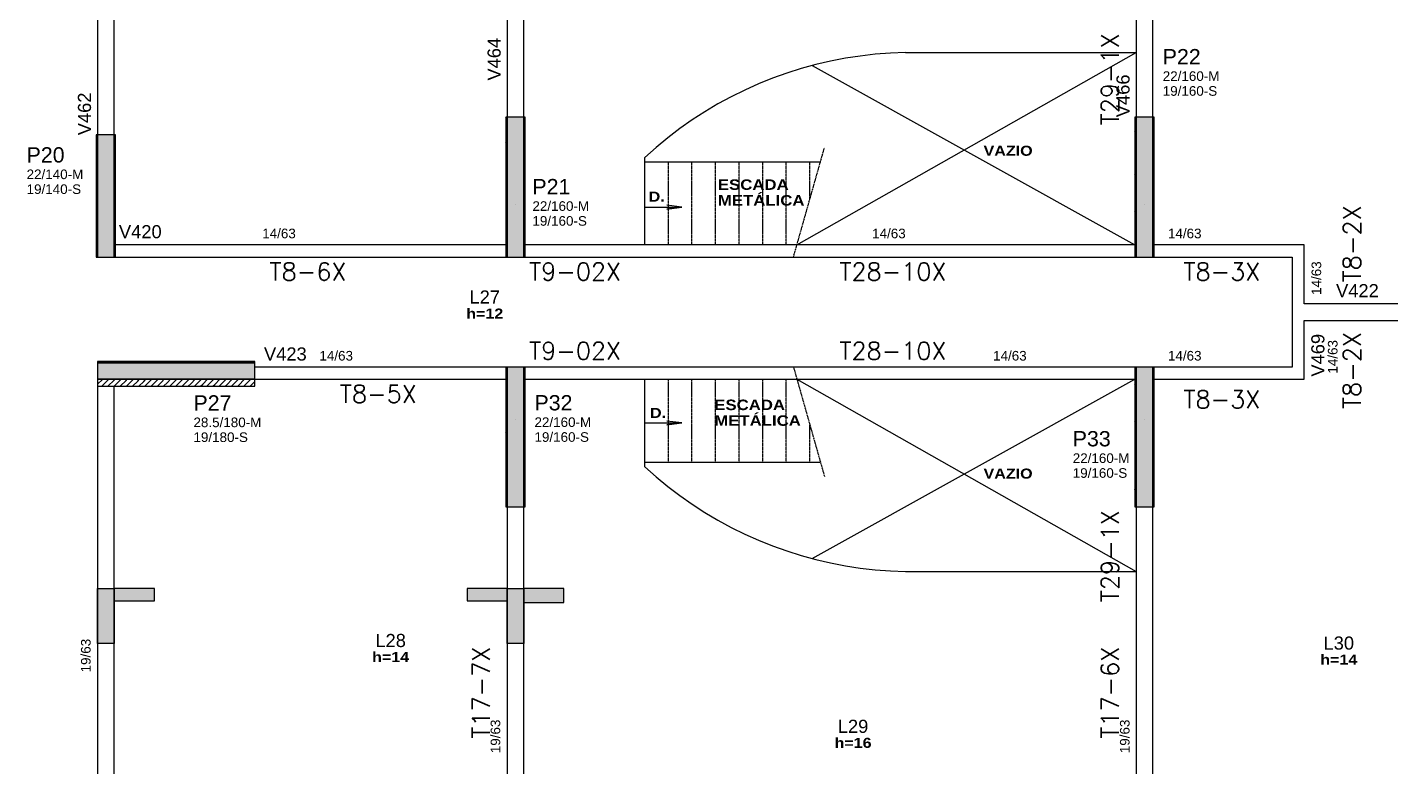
# Model space of a CAD drawing. Extents: x 17311 to 161354, y 153625 to 210355.
# Drawn here: x 19558 to 21119, y 208318 to 209164 of the extents above; entities that cross this region are included whole.
import ezdxf

# ---------------------------------------------------------------- set-up
doc = ezdxf.new("R2010")
doc.units = 0
for name, pattern in [('ESTILO_TQS_0002', [0.4, 0.1, -0.3]), ('ESTILO_TQS_0006', [0.3, 0.2, -0.1]), ('ESTILO_TQS_0007', [2.1, 1.5, -0.2, 0.2, -0.2])]:
    doc.linetypes.add(name, pattern=pattern)
for name, color, linetype in [('8', 111, 'CONTINUOUS'), ('MTH-230', 1, 'CONTINUOUS'), ('MTH-COTAS7', 31, 'CONTINUOUS'), ('MTH-DIM-PILAR', 3, 'CONTINUOUS'), ('MTH-DIM-VIGA', 3, 'CONTINUOUS'), ('MTH-EIXO-217', 8, 'CONTINUOUS'), ('MTH-FACE-VIGA', 7, 'CONTINUOUS'), ('MTH-LINHA-SEÇÃO', 16, 'CONTINUOUS'), ('MTH-PILAR-SEGUE', 5, 'CONTINUOUS'), ('MTH-SOMBRA21', 150, 'CONTINUOUS'), ('MTH-SOMBRA25', 253, 'CONTINUOUS'), ('MTH-TIT1-PILAR', 5, 'CONTINUOUS'), ('MTH-TIT1-VIGA', 5, 'CONTINUOUS'), ('MTH-TXT-NEGRITO', 5, 'CONTINUOUS'), ('MTH-VIGA-INVERTIDA', 7, 'ESTILO_TQS_0002')]:
    doc.layers.add(name, color=color, linetype=linetype)
doc.styles.get("Standard").update_dxf_attribs({"font": 'ROMANS.SHX'})
doc.styles.add('TQS_ARIAL', font='arial.ttf')
doc.styles.add('TQS_ARIAL_BLACK', font='ariblk.ttf')

msp = doc.modelspace()

# ---------------------------------------------------------------- linework, layer by layer
at = {"layer": 'MTH-230', "linetype": 'Continuous'}
for p, q in [((20438.81, 208915.18), (20827.1, 209135.18)), ((20456.35, 209120.44), (20825.6, 208915.18)), ((20438.81, 208761.18), (20827.1, 208541.18)), ((20456.35, 208555.92), (20825.6, 208761.18))]:
    msp.add_line(p, q, dxfattribs=at)
at = {"layer": 'MTH-COTAS7', "linetype": 'Continuous'}
for points in [[(20264.6, 208958.26), (20307.07, 208958.26), (20289.72, 208955.97), (20307.07, 208958.26), (20289.72, 208960.54)], [(20264.6, 208711.18), (20307.07, 208711.18), (20289.72, 208708.9), (20307.07, 208711.18), (20289.72, 208713.46)]]:
    msp.add_lwpolyline(points, dxfattribs=at)
at = {"layer": 'MTH-EIXO-217', "linetype": 'ESTILO_TQS_0007'}
for p, q in [((20434.84, 208901.18), (20470.33, 209026.4)), ((20434.84, 208775.18), (20470.33, 208649.96))]:
    msp.add_line(p, q, dxfattribs=at)
at = {"layer": 'MTH-FACE-VIGA', "linetype": 'Continuous'}
for p, q in [((19638.1, 209551.18), (19638.1, 209041.18)), ((19657.1, 209041.18), (19657.1, 209551.18)), ((20107.1, 209504.18), (20107.1, 209061.18)), ((20126.1, 209061.18), (20126.1, 209504.18)), ((20827.1, 209504.18), (20827.1, 209061.18)), ((20846.1, 209061.18), (20846.1, 209504.18)), ((20563.1, 209135.18), (20827.1, 209135.18)), ((20105.6, 209060.33), (20106.45, 209061.18)), ((20105.6, 209053.26), (20107.04, 209054.7)), ((20105.6, 209046.19), (20106.98, 209047.56)), ((20106.98, 209047.56), (20107.1, 209047.69)), ((20107.04, 209054.7), (20107.1, 209054.76)), ((20126.1, 209059.62), (20127.6, 209061.12)), ((20126.1, 209052.55), (20127.54, 209053.98)), ((20127.54, 209053.98), (20127.6, 209054.05)), ((20825.6, 209059.08), (20827.1, 209060.58)), ((20825.6, 209052.01), (20827.03, 209053.44)), ((20827.03, 209053.44), (20827.1, 209053.51)), ((20846.1, 209058.37), (20847.59, 209059.86)), ((20846.1, 209051.3), (20847.53, 209052.72)), ((20847.53, 209052.72), (20847.6, 209052.8)), ((20847.59, 209059.86), (20847.6, 209059.87)), ((19636.6, 209038.2), (19638.09, 209039.68)), ((19636.6, 209031.13), (19638.01, 209032.54)), ((19638.01, 209032.54), (19638.1, 209032.63)), ((19638.09, 209039.68), (19638.1, 209039.7)), ((19657.1, 209037.49), (19658.58, 209038.96)), ((19658.5, 209031.81), (19658.6, 209031.92)), ((19658.58, 209038.96), (19658.6, 209038.99)), ((20105.6, 209039.12), (20106.91, 209040.42)), ((20105.6, 209032.05), (20106.84, 209033.29)), ((20106.84, 209033.29), (20107.1, 209033.55)), ((20106.91, 209040.42), (20107.1, 209040.62)), ((20126.1, 209045.48), (20127.47, 209046.84)), ((20126.1, 209038.4), (20127.4, 209039.7)), ((20126.1, 209031.33), (20127.34, 209032.57)), ((20127.34, 209032.57), (20127.6, 209032.83)), ((20127.4, 209039.7), (20127.6, 209039.9)), ((20127.47, 209046.84), (20127.6, 209046.98)), ((20825.6, 209044.94), (20826.97, 209046.3)), ((20825.6, 209037.87), (20826.9, 209039.16)), ((20825.6, 209030.8), (20826.83, 209032.02)), ((20826.83, 209032.02), (20827.1, 209032.3)), ((20826.9, 209039.16), (20827.1, 209039.37)), ((20826.97, 209046.3), (20827.1, 209046.44)), ((20846.1, 209044.23), (20847.46, 209045.58)), ((20846.1, 209037.16), (20847.39, 209038.44)), ((20847.39, 209038.44), (20847.6, 209038.66)), ((20847.46, 209045.58), (20847.6, 209045.73)), ((19636.6, 209024.06), (19637.94, 209025.39)), ((19636.6, 209016.99), (19637.86, 209018.24)), ((19637.86, 209018.24), (19638.1, 209018.49)), ((19637.94, 209025.39), (19638.1, 209025.56)), ((19657.1, 209030.42), (19658.5, 209031.81)), ((19657.1, 209023.34), (19658.43, 209024.67)), ((19657.1, 209016.27), (19658.35, 209017.52)), ((19658.35, 209017.52), (19658.6, 209017.77)), ((19658.43, 209024.67), (19658.6, 209024.84)), ((20105.6, 209024.98), (20106.78, 209026.15)), ((20105.6, 209017.9), (20106.71, 209019.01)), ((20106.71, 209019.01), (20107.1, 209019.4)), ((20106.78, 209026.15), (20107.1, 209026.48)), ((20126.1, 209024.26), (20127.27, 209025.43)), ((20126.1, 209017.19), (20127.2, 209018.29)), ((20127.2, 209018.29), (20127.6, 209018.69)), ((20127.27, 209025.43), (20127.6, 209025.76)), ((20825.6, 209023.73), (20826.76, 209024.89)), ((20825.6, 209016.66), (20826.7, 209017.75)), ((20826.7, 209017.75), (20827.1, 209018.16)), ((20826.76, 209024.89), (20827.1, 209025.23)), ((20846.1, 209030.08), (20847.32, 209031.3)), ((20846.1, 209023.01), (20847.26, 209024.17)), ((20846.1, 209015.94), (20847.19, 209017.03)), ((20847.19, 209017.03), (20847.6, 209017.44)), ((20847.26, 209024.17), (20847.6, 209024.51)), ((20847.32, 209031.3), (20847.6, 209031.58)), ((19636.6, 209009.92), (19637.78, 209011.09)), ((19636.6, 209002.84), (19637.71, 209003.95)), ((19637.71, 209003.95), (19638.1, 209004.34)), ((19637.78, 209011.09), (19638.1, 209011.42)), ((19657.1, 209009.2), (19658.27, 209010.37)), ((19657.1, 209002.13), (19658.2, 209003.22)), ((19658.2, 209003.22), (19658.6, 209003.63)), ((19658.27, 209010.37), (19658.6, 209010.7)), ((20105.6, 209010.83), (20106.64, 209011.87)), ((20105.6, 209003.76), (20106.58, 209004.73)), ((20106.58, 209004.73), (20107.1, 209005.26)), ((20106.64, 209011.87), (20107.1, 209012.33)), ((20126.1, 209010.12), (20127.14, 209011.15)), ((20126.1, 209003.05), (20127.07, 209004.01)), ((20127.07, 209004.01), (20127.6, 209004.55)), ((20127.14, 209011.15), (20127.6, 209011.62)), ((20264.6, 208915.18), (20264.6, 209015.18)), ((20264.6, 209010.18), (20465.74, 209010.18)), ((20825.6, 209009.58), (20826.63, 209010.61)), ((20825.6, 209002.51), (20826.56, 209003.47)), ((20826.56, 209003.47), (20827.1, 209004.01)), ((20826.63, 209010.61), (20827.1, 209011.08)), ((20846.1, 209008.87), (20847.12, 209009.89)), ((20846.1, 209001.8), (20847.06, 209002.75)), ((20847.06, 209002.75), (20847.6, 209003.3)), ((20847.12, 209009.89), (20847.6, 209010.37)), ((19636.6, 208995.77), (19637.63, 208996.8)), ((19636.6, 208988.7), (19637.55, 208989.65)), ((19637.55, 208989.65), (19638.1, 208990.2)), ((19637.63, 208996.8), (19638.1, 208997.27)), ((19657.1, 208995.06), (19658.12, 208996.08)), ((19657.1, 208987.99), (19658.04, 208988.93)), ((19658.04, 208988.93), (19658.6, 208989.49)), ((19658.12, 208996.08), (19658.6, 208996.56)), ((20105.6, 208996.69), (20106.51, 208997.6)), ((20105.6, 208989.62), (20106.44, 208990.46)), ((20106.44, 208990.46), (20107.1, 208991.12)), ((20106.51, 208997.6), (20107.1, 208998.19)), ((20126.1, 208995.98), (20127, 208996.88)), ((20126.1, 208988.91), (20126.94, 208989.74)), ((20126.94, 208989.74), (20127.6, 208990.41)), ((20127, 208996.88), (20127.6, 208997.48)), ((20825.6, 208995.44), (20826.5, 208996.33)), ((20825.6, 208988.37), (20826.43, 208989.2)), ((20826.43, 208989.2), (20827.1, 208989.87)), ((20826.5, 208996.33), (20827.1, 208996.94)), ((20846.1, 208994.73), (20846.99, 208995.61)), ((20846.1, 208987.66), (20846.92, 208988.48)), ((20846.92, 208988.48), (20847.6, 208989.16)), ((20846.99, 208995.61), (20847.6, 208996.23)), ((19636.6, 208981.63), (19637.48, 208982.5)), ((19636.6, 208974.56), (19637.4, 208975.35)), ((19637.4, 208975.35), (19638.1, 208976.06)), ((19637.48, 208982.5), (19638.1, 208983.13)), ((19657.1, 208980.92), (19657.97, 208981.78)), ((19657.1, 208973.85), (19657.89, 208974.63)), ((19657.89, 208974.63), (19658.6, 208975.35)), ((19657.97, 208981.78), (19658.6, 208982.42)), ((20105.6, 208982.55), (20106.37, 208983.32)), ((20105.6, 208975.48), (20106.31, 208976.18)), ((20106.24, 208969.04), (20107.1, 208969.91)), ((20106.31, 208976.18), (20107.1, 208976.98)), ((20106.37, 208983.32), (20107.1, 208984.05)), ((20126.1, 208981.84), (20126.87, 208982.6)), ((20126.1, 208974.76), (20126.8, 208975.46)), ((20126.8, 208975.46), (20127.6, 208976.26)), ((20126.87, 208982.6), (20127.6, 208983.34)), ((20825.6, 208981.3), (20826.36, 208982.06)), ((20825.6, 208974.23), (20826.3, 208974.92)), ((20826.3, 208974.92), (20827.1, 208975.73)), ((20826.36, 208982.06), (20827.1, 208982.8)), ((20846.1, 208980.59), (20846.86, 208981.34)), ((20846.1, 208973.52), (20846.79, 208974.2)), ((20846.79, 208974.2), (20847.6, 208975.02)), ((20846.86, 208981.34), (20847.6, 208982.09)), ((19636.6, 208967.49), (19637.32, 208968.21)), ((19636.6, 208960.42), (19637.25, 208961.06)), ((19636.6, 208953.35), (19637.17, 208953.91)), ((19637.17, 208953.91), (19638.1, 208954.85)), ((19637.25, 208961.06), (19638.1, 208961.92)), ((19637.32, 208968.21), (19638.1, 208968.99)), ((19657.1, 208966.78), (19657.82, 208967.49)), ((19657.1, 208959.7), (19657.74, 208960.34)), ((19657.66, 208953.19), (19658.6, 208954.13)), ((19657.74, 208960.34), (19658.6, 208961.2)), ((19657.82, 208967.49), (19658.6, 208968.28)), ((20105.6, 208968.41), (20106.24, 208969.04)), ((20105.6, 208961.34), (20106.17, 208961.91)), ((20105.6, 208954.26), (20106.11, 208954.77)), ((20106.11, 208954.77), (20107.1, 208955.76)), ((20106.17, 208961.91), (20107.1, 208962.84)), ((20126.1, 208967.69), (20126.73, 208968.32)), ((20126.1, 208960.62), (20126.67, 208961.19)), ((20126.1, 208953.55), (20126.6, 208954.05)), ((20126.6, 208954.05), (20127.6, 208955.05)), ((20126.67, 208961.19), (20127.6, 208962.12)), ((20126.73, 208968.32), (20127.6, 208969.19)), ((20825.6, 208967.16), (20826.23, 208967.78)), ((20825.6, 208960.09), (20826.16, 208960.64)), ((20826.1, 208953.51), (20827.1, 208954.52)), ((20826.16, 208960.64), (20827.1, 208961.59)), ((20826.23, 208967.78), (20827.1, 208968.66)), ((20846.1, 208966.44), (20846.72, 208967.06)), ((20846.1, 208959.37), (20846.66, 208959.92)), ((20846.66, 208959.92), (20847.6, 208960.87)), ((20846.72, 208967.06), (20847.6, 208967.94)), ((19636.6, 208946.28), (19637.09, 208946.76)), ((19636.6, 208939.2), (19637.02, 208939.62)), ((19637.02, 208939.62), (19638.1, 208940.7)), ((19637.09, 208946.76), (19638.1, 208947.78)), ((19657.1, 208952.63), (19657.66, 208953.19)), ((19657.1, 208945.56), (19657.59, 208946.04)), ((19657.1, 208938.49), (19657.51, 208938.9)), ((19657.51, 208938.9), (19658.6, 208939.99)), ((19657.59, 208946.04), (19658.6, 208947.06)), ((20105.6, 208947.19), (20106.04, 208947.63)), ((20105.6, 208940.12), (20105.97, 208940.49)), ((20105.97, 208940.49), (20107.1, 208941.62)), ((20106.04, 208947.63), (20107.1, 208948.69)), ((20126.1, 208946.48), (20126.53, 208946.91)), ((20126.1, 208939.41), (20126.47, 208939.77)), ((20126.47, 208939.77), (20127.6, 208940.91)), ((20126.53, 208946.91), (20127.6, 208947.98)), ((20825.6, 208953.02), (20826.1, 208953.51)), ((20825.6, 208945.94), (20826.03, 208946.37)), ((20825.6, 208938.87), (20825.96, 208939.23)), ((20825.96, 208939.23), (20827.1, 208940.37)), ((20826.03, 208946.37), (20827.1, 208947.44)), ((20846.1, 208952.3), (20846.59, 208952.79)), ((20846.1, 208945.23), (20846.52, 208945.65)), ((20846.1, 208938.16), (20846.45, 208938.51)), ((20846.45, 208938.51), (20847.6, 208939.66)), ((20846.52, 208945.65), (20847.6, 208946.73)), ((20846.59, 208952.79), (20847.6, 208953.8)), ((19636.6, 208932.13), (19636.94, 208932.47)), ((19636.6, 208925.06), (19636.86, 208925.32)), ((19636.86, 208925.32), (19638.1, 208926.56)), ((19636.94, 208932.47), (19638.1, 208933.63)), ((19657.1, 208931.42), (19657.43, 208931.75)), ((19657.1, 208924.35), (19657.36, 208924.6)), ((19657.36, 208924.6), (19658.6, 208925.85)), ((19657.43, 208931.75), (19658.6, 208932.92)), ((20105.6, 208933.05), (20105.91, 208933.35)), ((20105.6, 208925.98), (20105.84, 208926.22)), ((20105.84, 208926.22), (20107.1, 208927.48)), ((20105.91, 208933.35), (20107.1, 208934.55)), ((20126.1, 208932.34), (20126.4, 208932.63)), ((20126.1, 208925.27), (20126.33, 208925.5)), ((20126.33, 208925.5), (20127.6, 208926.77)), ((20126.4, 208932.63), (20127.6, 208933.84)), ((20825.6, 208931.8), (20825.89, 208932.09)), ((20825.6, 208924.73), (20825.83, 208924.95)), ((20825.83, 208924.95), (20827.1, 208926.23)), ((20825.89, 208932.09), (20827.1, 208933.3)), ((20846.1, 208931.09), (20846.39, 208931.37)), ((20846.1, 208924.02), (20846.32, 208924.23)), ((20846.32, 208924.23), (20847.6, 208925.52)), ((20846.39, 208931.37), (20847.6, 208932.59)), ((19636.6, 208917.99), (19636.79, 208918.17)), ((19636.6, 208910.92), (19636.71, 208911.03)), ((19636.71, 208911.03), (19638.1, 208912.42)), ((19636.79, 208918.17), (19638.1, 208919.49)), ((19657.1, 208917.28), (19657.28, 208917.45)), ((19657.1, 208910.21), (19657.2, 208910.3)), ((19657.2, 208910.3), (19658.6, 208911.71)), ((19657.28, 208917.45), (19658.6, 208918.78)), ((20107.1, 208915.18), (19658.6, 208915.18)), ((20105.6, 208918.91), (20105.77, 208919.08)), ((20105.6, 208911.84), (20105.71, 208911.94)), ((20105.71, 208911.94), (20107.1, 208913.34)), ((20105.77, 208919.08), (20107.1, 208920.41)), ((20126.1, 208918.2), (20126.27, 208918.36)), ((20825.6, 208915.18), (20126.1, 208915.18)), ((20126.1, 208911.13), (20126.2, 208911.22)), ((20126.2, 208911.22), (20127.6, 208912.63)), ((20126.27, 208918.36), (20127.6, 208919.7)), ((20825.6, 208917.66), (20825.76, 208917.82)), ((20825.6, 208910.59), (20825.69, 208910.68)), ((20825.69, 208910.68), (20827.1, 208912.09)), ((20825.76, 208917.82), (20827.1, 208919.16)), ((20846.1, 208916.95), (20846.25, 208917.1)), ((20846.1, 208909.88), (20846.19, 208909.96)), ((20846.19, 208909.96), (20847.6, 208911.38)), ((20846.25, 208917.1), (20847.6, 208918.45)), ((21005.6, 208915.18), (20847.6, 208915.18)), ((21019.6, 208915.18), (21005.6, 208915.18)), ((21019.6, 208901.18), (21019.6, 208915.18)), ((19636.6, 208903.85), (19636.63, 208903.88)), ((19636.63, 208903.88), (19638.1, 208905.35)), ((19657.1, 208903.14), (19657.13, 208903.16)), ((19657.1, 208901.18), (20107.1, 208901.18)), ((19657.13, 208903.16), (19658.6, 208904.64)), ((20105.6, 208904.77), (20105.64, 208904.8)), ((20105.64, 208904.8), (20107.1, 208906.27)), ((20126.1, 208904.05), (20126.13, 208904.08)), ((20126.1, 208901.18), (20827.1, 208901.18)), ((20126.13, 208904.08), (20127.6, 208905.55)), ((20825.6, 208903.52), (20825.63, 208903.54)), ((20825.63, 208903.54), (20827.1, 208905.02)), ((20846.1, 208902.81), (20846.12, 208902.82)), ((20846.1, 208901.18), (21005.6, 208901.18)), ((20846.12, 208902.82), (20847.6, 208904.31)), ((21005.6, 208901.18), (21005.6, 208847.68)), ((21019.6, 208847.68), (21019.6, 208901.18)), ((21005.6, 208847.68), (21005.6, 208828.68)), ((21334.1, 208847.68), (21019.6, 208847.68)), ((21005.6, 208828.68), (21005.6, 208775.18)), ((21019.6, 208828.68), (21334.1, 208828.68)), ((21019.6, 208775.18), (21019.6, 208828.68)), ((19638.1, 208780.77), (19639.01, 208781.67)), ((19644.59, 208780.18), (19646.02, 208781.61)), ((19646.02, 208781.61), (19646.09, 208781.68)), ((19651.66, 208780.18), (19653.04, 208781.55)), ((19653.04, 208781.55), (19653.16, 208781.68)), ((19658.73, 208780.18), (19660.05, 208781.5)), ((19660.05, 208781.5), (19660.23, 208781.68)), ((19665.8, 208780.18), (19667.06, 208781.44)), ((19667.06, 208781.44), (19667.3, 208781.68)), ((19672.87, 208780.18), (19674.07, 208781.38)), ((19674.07, 208781.38), (19674.37, 208781.68)), ((19679.95, 208780.18), (19681.09, 208781.32)), ((19681.09, 208781.32), (19681.45, 208781.68)), ((19687.02, 208780.18), (19688.1, 208781.26)), ((19688.1, 208781.26), (19688.52, 208781.68)), ((19694.09, 208780.18), (19695.11, 208781.2)), ((19695.11, 208781.2), (19695.59, 208781.68)), ((19701.16, 208780.18), (19702.12, 208781.15)), ((19702.12, 208781.15), (19702.66, 208781.68)), ((19708.23, 208780.18), (19709.14, 208781.09)), ((19709.14, 208781.09), (19709.73, 208781.68)), ((19715.3, 208780.18), (19716.15, 208781.03)), ((19716.15, 208781.03), (19716.8, 208781.68)), ((19722.37, 208780.18), (19723.16, 208780.97)), ((19723.16, 208780.97), (19723.87, 208781.68)), ((19729.44, 208780.18), (19730.18, 208780.91)), ((19730.18, 208780.91), (19730.94, 208781.68)), ((19736.51, 208780.18), (19737.19, 208780.85)), ((19737.19, 208780.85), (19738.01, 208781.68)), ((19743.58, 208780.18), (19744.2, 208780.8)), ((19744.2, 208780.8), (19745.08, 208781.68)), ((19750.66, 208780.18), (19751.21, 208780.74)), ((19751.21, 208780.74), (19752.16, 208781.68)), ((19757.73, 208780.18), (19758.23, 208780.68)), ((19758.23, 208780.68), (19759.23, 208781.68)), ((19764.8, 208780.18), (19765.24, 208780.62)), ((19765.24, 208780.62), (19766.3, 208781.68)), ((19771.87, 208780.18), (19772.25, 208780.56)), ((19772.25, 208780.56), (19773.37, 208781.68)), ((19778.94, 208780.18), (19779.26, 208780.5)), ((19779.26, 208780.5), (19780.44, 208781.68)), ((19786.01, 208780.18), (19786.28, 208780.44)), ((19786.28, 208780.44), (19787.51, 208781.68)), ((19793.08, 208780.18), (19793.29, 208780.39)), ((19793.29, 208780.39), (19794.58, 208781.68)), ((19800.15, 208780.18), (19800.3, 208780.33)), ((19800.3, 208780.33), (19801.65, 208781.68)), ((19807.22, 208780.18), (19807.31, 208780.27)), ((19807.31, 208780.27), (19808.72, 208781.68)), ((19814.3, 208780.18), (19814.33, 208780.21)), ((19814.33, 208780.21), (19815.8, 208781.68)), ((20107.1, 208775.18), (19818.1, 208775.18)), ((20105.6, 208770.42), (20107.07, 208771.89)), ((20107.07, 208771.89), (20107.1, 208771.92)), ((20827.1, 208775.18), (20126.1, 208775.18)), ((20126.1, 208769.7), (20127.57, 208771.17)), ((20127.57, 208771.17), (20127.6, 208771.2)), ((20825.6, 208769.17), (20827.06, 208770.63)), ((20827.06, 208770.63), (20827.1, 208770.67)), ((21005.6, 208775.18), (20846.1, 208775.18)), ((20846.1, 208768.45), (20847.56, 208769.91)), ((20847.56, 208769.91), (20847.6, 208769.95)), ((21019.6, 208761.18), (21019.6, 208775.18)), ((19638.1, 208755.47), (19643.58, 208760.94)), ((19638.1, 208753.18), (19638.1, 208172.18)), ((19642.89, 208753.18), (19650.35, 208760.64)), ((19643.58, 208760.94), (19643.82, 208761.18)), ((19649.96, 208753.18), (19657.12, 208760.33)), ((19650.35, 208760.64), (19650.89, 208761.18)), ((19657.03, 208753.18), (19663.89, 208760.03)), ((19657.1, 208172.18), (19657.1, 208753.18)), ((19657.12, 208760.33), (19657.96, 208761.18)), ((19663.89, 208760.03), (19665.03, 208761.18)), ((19664.1, 208753.18), (19670.66, 208759.73)), ((19670.66, 208759.73), (19672.1, 208761.18)), ((19671.17, 208753.18), (19677.43, 208759.43)), ((19677.43, 208759.43), (19679.17, 208761.18)), ((19678.25, 208753.18), (19684.2, 208759.13)), ((19684.2, 208759.13), (19686.25, 208761.18)), ((19685.32, 208753.18), (19690.97, 208758.83)), ((19690.97, 208758.83), (19693.32, 208761.18)), ((19692.39, 208753.18), (19697.74, 208758.53)), ((19697.74, 208758.53), (19700.39, 208761.18)), ((19699.46, 208753.18), (19704.51, 208758.23)), ((19704.51, 208758.23), (19707.46, 208761.18)), ((19706.53, 208753.18), (19711.28, 208757.93)), ((19711.28, 208757.93), (19714.53, 208761.18)), ((19713.6, 208753.18), (19718.05, 208757.63)), ((19718.05, 208757.63), (19721.6, 208761.18)), ((19720.67, 208753.18), (19724.82, 208757.33)), ((19724.82, 208757.33), (19728.67, 208761.18)), ((19727.74, 208753.18), (19731.59, 208757.02)), ((19731.59, 208757.02), (19735.74, 208761.18)), ((19734.81, 208753.18), (19738.36, 208756.72)), ((19738.36, 208756.72), (19742.81, 208761.18)), ((19741.88, 208753.18), (19745.13, 208756.42)), ((19745.13, 208756.42), (19749.88, 208761.18)), ((19748.96, 208753.18), (19751.9, 208756.12)), ((19751.9, 208756.12), (19756.96, 208761.18)), ((19756.03, 208753.18), (19758.67, 208755.82)), ((19758.67, 208755.82), (19764.03, 208761.18)), ((19763.1, 208753.18), (19765.44, 208755.52)), ((19765.44, 208755.52), (19771.1, 208761.18)), ((19770.17, 208753.18), (19772.21, 208755.22)), ((19772.21, 208755.22), (19778.17, 208761.18)), ((19777.24, 208753.18), (19778.98, 208754.92)), ((19778.98, 208754.92), (19785.24, 208761.18)), ((19784.31, 208753.18), (19785.75, 208754.62)), ((19785.75, 208754.62), (19792.31, 208761.18)), ((19791.38, 208753.18), (19792.52, 208754.32)), ((19792.52, 208754.32), (19799.38, 208761.18)), ((19798.45, 208753.18), (19799.29, 208754.02)), ((19799.29, 208754.02), (19806.45, 208761.18)), ((19805.52, 208753.18), (19806.06, 208753.71)), ((19806.06, 208753.71), (19813.52, 208761.18)), ((19812.6, 208753.18), (19812.83, 208753.41)), ((19812.83, 208753.41), (19818.1, 208758.69)), ((19818.1, 208761.18), (20107.1, 208761.18)), ((20105.6, 208763.35), (20107.01, 208764.75)), ((20105.6, 208756.27), (20106.94, 208757.61)), ((20106.94, 208757.61), (20107.1, 208757.77)), ((20107.01, 208764.75), (20107.1, 208764.85)), ((20126.1, 208762.63), (20127.5, 208764.03)), ((20126.1, 208761.18), (20825.6, 208761.18)), ((20126.1, 208755.56), (20127.43, 208756.89)), ((20127.43, 208756.89), (20127.6, 208757.06)), ((20127.5, 208764.03), (20127.6, 208764.13)), ((20264.6, 208661.18), (20264.6, 208761.18)), ((20825.6, 208762.1), (20827, 208763.49)), ((20825.6, 208755.03), (20826.93, 208756.35)), ((20826.93, 208756.35), (20827.1, 208756.53)), ((20827, 208763.49), (20827.1, 208763.6)), ((20846.1, 208761.38), (20847.49, 208762.77)), ((20846.1, 208754.31), (20847.42, 208755.63)), ((20847.42, 208755.63), (20847.6, 208755.81)), ((20847.49, 208762.77), (20847.6, 208762.88)), ((20847.6, 208761.18), (21005.6, 208761.18)), ((21005.6, 208761.18), (21019.6, 208761.18)), ((20105.6, 208749.2), (20106.87, 208750.47)), ((20105.6, 208742.13), (20106.81, 208743.33)), ((20105.6, 208735.06), (20106.74, 208736.2)), ((20106.74, 208736.2), (20107.1, 208736.56)), ((20106.81, 208743.33), (20107.1, 208743.63)), ((20106.87, 208750.47), (20107.1, 208750.7)), ((20126.1, 208748.49), (20127.37, 208749.75)), ((20126.1, 208741.42), (20127.3, 208742.61)), ((20126.1, 208734.35), (20127.23, 208735.48)), ((20127.23, 208735.48), (20127.6, 208735.85)), ((20127.3, 208742.61), (20127.6, 208742.92)), ((20127.37, 208749.75), (20127.6, 208749.99)), ((20825.6, 208747.95), (20826.86, 208749.21)), ((20825.6, 208740.88), (20826.79, 208742.07)), ((20826.73, 208734.94), (20827.1, 208735.31)), ((20826.79, 208742.07), (20827.1, 208742.38)), ((20826.86, 208749.21), (20827.1, 208749.45)), ((20846.1, 208747.24), (20847.35, 208748.49)), ((20846.1, 208740.17), (20847.29, 208741.35)), ((20847.29, 208741.35), (20847.6, 208741.67)), ((20847.35, 208748.49), (20847.6, 208748.74)), ((20105.6, 208727.99), (20106.67, 208729.06)), ((20105.6, 208720.92), (20106.61, 208721.92)), ((20106.61, 208721.92), (20107.1, 208722.42)), ((20106.67, 208729.06), (20107.1, 208729.49)), ((20126.1, 208727.28), (20127.17, 208728.34)), ((20126.1, 208720.21), (20127.1, 208721.2)), ((20127.1, 208721.2), (20127.6, 208721.71)), ((20127.17, 208728.34), (20127.6, 208728.78)), ((20825.6, 208733.81), (20826.73, 208734.94)), ((20825.6, 208726.74), (20826.66, 208727.8)), ((20825.6, 208719.67), (20826.59, 208720.66)), ((20826.59, 208720.66), (20827.1, 208721.17)), ((20826.66, 208727.8), (20827.1, 208728.24)), ((20846.1, 208733.1), (20847.22, 208734.22)), ((20846.1, 208726.03), (20847.15, 208727.08)), ((20846.1, 208718.96), (20847.09, 208719.94)), ((20847.09, 208719.94), (20847.6, 208720.46)), ((20847.15, 208727.08), (20847.6, 208727.53)), ((20847.22, 208734.22), (20847.6, 208734.6)), ((20105.6, 208713.85), (20106.54, 208714.78)), ((20105.6, 208706.78), (20106.47, 208707.64)), ((20106.47, 208707.64), (20107.1, 208708.28)), ((20106.54, 208714.78), (20107.1, 208715.35)), ((20126.1, 208713.14), (20127.03, 208714.06)), ((20126.1, 208706.06), (20126.96, 208706.92)), ((20126.96, 208706.92), (20127.6, 208707.56)), ((20127.03, 208714.06), (20127.6, 208714.64)), ((20825.6, 208712.6), (20826.53, 208713.52)), ((20825.6, 208705.53), (20826.46, 208706.38)), ((20826.46, 208706.38), (20827.1, 208707.03)), ((20826.53, 208713.52), (20827.1, 208714.1)), ((20846.1, 208711.89), (20847.02, 208712.8)), ((20846.1, 208704.82), (20846.95, 208705.66)), ((20846.95, 208705.66), (20847.6, 208706.32)), ((20847.02, 208712.8), (20847.6, 208713.39)), ((20105.6, 208699.71), (20106.4, 208700.51)), ((20105.6, 208692.64), (20106.34, 208693.37)), ((20106.34, 208693.37), (20107.1, 208694.14)), ((20106.4, 208700.51), (20107.1, 208701.21)), ((20126.1, 208698.99), (20126.9, 208699.79)), ((20126.1, 208691.92), (20126.83, 208692.65)), ((20126.83, 208692.65), (20127.6, 208693.42)), ((20126.9, 208699.79), (20127.6, 208700.49)), ((20825.6, 208698.46), (20826.39, 208699.25)), ((20825.6, 208691.39), (20826.33, 208692.11)), ((20826.33, 208692.11), (20827.1, 208692.89)), ((20826.39, 208699.25), (20827.1, 208699.96)), ((20846.1, 208697.74), (20846.89, 208698.53)), ((20846.1, 208690.67), (20846.82, 208691.39)), ((20846.82, 208691.39), (20847.6, 208692.17)), ((20846.89, 208698.53), (20847.6, 208699.24)), ((20105.6, 208685.56), (20106.27, 208686.23)), ((20105.6, 208678.49), (20106.2, 208679.09)), ((20106.14, 208671.95), (20107.1, 208672.92)), ((20106.2, 208679.09), (20107.1, 208679.99)), ((20106.27, 208686.23), (20107.1, 208687.06)), ((20126.1, 208684.85), (20126.76, 208685.51)), ((20126.1, 208677.78), (20126.7, 208678.37)), ((20126.7, 208678.37), (20127.6, 208679.28)), ((20126.76, 208685.51), (20127.6, 208686.35)), ((20825.6, 208684.32), (20826.26, 208684.97)), ((20825.6, 208677.24), (20826.19, 208677.83)), ((20826.19, 208677.83), (20827.1, 208678.74)), ((20826.26, 208684.97), (20827.1, 208685.82)), ((20846.1, 208683.6), (20846.75, 208684.25)), ((20846.1, 208676.53), (20846.69, 208677.11)), ((20846.69, 208677.11), (20847.6, 208678.03)), ((20846.75, 208684.25), (20847.6, 208685.1)), ((20105.6, 208671.42), (20106.14, 208671.95)), ((20105.6, 208664.35), (20106.07, 208664.82)), ((20105.6, 208657.28), (20106, 208657.68)), ((20106, 208657.68), (20107.1, 208658.78)), ((20106.07, 208664.82), (20107.1, 208665.85)), ((20126.1, 208670.71), (20126.63, 208671.23)), ((20126.1, 208663.64), (20126.56, 208664.1)), ((20126.5, 208656.96), (20127.6, 208658.07)), ((20126.56, 208664.1), (20127.6, 208665.14)), ((20126.63, 208671.23), (20127.6, 208672.21)), ((20264.6, 208666.18), (20465.74, 208666.18)), ((20825.6, 208670.17), (20826.13, 208670.69)), ((20825.6, 208663.1), (20826.06, 208663.56)), ((20825.99, 208656.42), (20827.1, 208657.53)), ((20826.06, 208663.56), (20827.1, 208664.6)), ((20826.13, 208670.69), (20827.1, 208671.67)), ((20846.1, 208669.46), (20846.62, 208669.97)), ((20846.1, 208662.39), (20846.55, 208662.84)), ((20846.55, 208662.84), (20847.6, 208663.89)), ((20846.62, 208669.97), (20847.6, 208670.96)), ((20105.6, 208650.21), (20105.94, 208650.54)), ((20105.6, 208643.14), (20105.87, 208643.4)), ((20105.87, 208643.4), (20107.1, 208644.64)), ((20105.94, 208650.54), (20107.1, 208651.71)), ((20126.1, 208656.57), (20126.5, 208656.96)), ((20126.1, 208649.5), (20126.43, 208649.82)), ((20126.1, 208642.42), (20126.36, 208642.68)), ((20126.36, 208642.68), (20127.6, 208643.92)), ((20126.43, 208649.82), (20127.6, 208651)), ((20825.6, 208656.03), (20825.99, 208656.42)), ((20825.6, 208648.96), (20825.92, 208649.28)), ((20825.6, 208641.89), (20825.86, 208642.14)), ((20825.86, 208642.14), (20827.1, 208643.39)), ((20825.92, 208649.28), (20827.1, 208650.46)), ((20846.1, 208655.32), (20846.48, 208655.7)), ((20846.1, 208648.25), (20846.42, 208648.56)), ((20846.35, 208641.42), (20847.6, 208642.68)), ((20846.42, 208648.56), (20847.6, 208649.75)), ((20846.48, 208655.7), (20847.6, 208656.82)), ((20105.6, 208636.07), (20105.8, 208636.26)), ((20105.6, 208629), (20105.74, 208629.13)), ((20105.74, 208629.13), (20107.1, 208630.5)), ((20105.8, 208636.26), (20107.1, 208637.57)), ((20126.1, 208635.35), (20126.3, 208635.54)), ((20126.1, 208628.28), (20126.23, 208628.41)), ((20126.23, 208628.41), (20127.6, 208629.78)), ((20126.3, 208635.54), (20127.6, 208636.85)), ((20825.6, 208634.82), (20825.79, 208635)), ((20825.6, 208627.75), (20825.72, 208627.87)), ((20825.72, 208627.87), (20827.1, 208629.25)), ((20825.79, 208635), (20827.1, 208636.32)), ((20846.1, 208641.18), (20846.35, 208641.42)), ((20846.1, 208634.1), (20846.28, 208634.28)), ((20846.1, 208627.03), (20846.22, 208627.15)), ((20846.22, 208627.15), (20847.6, 208628.53)), ((20846.28, 208634.28), (20847.6, 208635.6)), ((20105.6, 208621.92), (20105.67, 208621.99)), ((20105.67, 208621.99), (20107.1, 208623.42)), ((20105.93, 208615.18), (20107.1, 208616.35)), ((20107.1, 208615.18), (20107.1, 208172.18)), ((20126.1, 208621.21), (20126.16, 208621.27)), ((20126.1, 208172.18), (20126.1, 208615.18)), ((20126.16, 208621.27), (20127.6, 208622.71)), ((20127.14, 208615.18), (20127.6, 208615.64)), ((20825.6, 208620.68), (20825.66, 208620.73)), ((20825.66, 208620.73), (20827.1, 208622.18)), ((20827.1, 208615.18), (20827.1, 208172.18)), ((20846.1, 208619.96), (20846.15, 208620.01)), ((20846.1, 208172.18), (20846.1, 208615.18)), ((20846.15, 208620.01), (20847.6, 208621.46)), ((20563.1, 208541.18), (20827.1, 208541.18))]:
    msp.add_line(p, q, dxfattribs=at)
for points in [[(20563.1, 209135.18), (20545.8, 209134.55), (20528.54, 209133.25), (20511.34, 209131.29), (20494.22, 209128.67), (20477.22, 209125.4), (20460.36, 209121.48), (20443.66, 209116.91), (20427.15, 209111.7), (20410.85, 209105.87), (20394.78, 209099.41), (20378.98, 209092.34), (20363.46, 209084.67), (20348.25, 209076.4), (20333.36, 209067.56), (20318.82, 209058.16), (20304.66, 209048.2), (20290.89, 209037.71), (20277.53, 209026.7), (20264.6, 209015.18)], [(20107.1, 209061.18), (20105.6, 209061.18), (20105.6, 208901.18), (20107.1, 208901.18), (20107.1, 209061.18)], [(20127.6, 209061.18), (20126.1, 209061.18), (20126.1, 208901.18), (20127.6, 208901.18), (20127.6, 209061.18)], [(20827.1, 209061.18), (20825.6, 209061.18), (20825.6, 208901.18), (20827.1, 208901.18), (20827.1, 209061.18)], [(20847.6, 209061.18), (20846.1, 209061.18), (20846.1, 208901.18), (20847.6, 208901.18), (20847.6, 209061.18)], [(19638.1, 209041.18), (19636.6, 209041.18), (19636.6, 208901.18), (19638.1, 208901.18), (19638.1, 209041.18)], [(19658.6, 209041.18), (19657.1, 209041.18), (19657.1, 208901.18), (19658.6, 208901.18), (19658.6, 209041.18)], [(19818.1, 208780.18), (19818.1, 208781.68), (19638.1, 208781.68), (19638.1, 208780.18), (19818.1, 208780.18)], [(20107.1, 208775.18), (20105.6, 208775.18), (20105.6, 208615.18), (20107.1, 208615.18), (20107.1, 208775.18)], [(20127.6, 208775.18), (20126.1, 208775.18), (20126.1, 208615.18), (20127.6, 208615.18), (20127.6, 208775.18)], [(20827.1, 208775.18), (20825.6, 208775.18), (20825.6, 208615.18), (20827.1, 208615.18), (20827.1, 208775.18)], [(20847.6, 208775.18), (20846.1, 208775.18), (20846.1, 208615.18), (20847.6, 208615.18), (20847.6, 208775.18)], [(19818.1, 208753.18), (19818.1, 208761.18), (19638.1, 208761.18), (19638.1, 208753.18), (19818.1, 208753.18)], [(20264.6, 208661.18), (20277.53, 208649.66), (20290.89, 208638.65), (20304.66, 208628.15), (20318.82, 208618.2), (20333.36, 208608.79), (20348.25, 208599.95), (20363.46, 208591.69), (20378.98, 208584.02), (20394.78, 208576.95), (20410.85, 208570.49), (20427.15, 208564.66), (20443.66, 208559.45), (20460.36, 208554.88), (20477.22, 208550.96), (20494.22, 208547.69), (20511.34, 208545.07), (20528.54, 208543.11), (20545.8, 208541.81), (20563.1, 208541.18)]]:
    msp.add_lwpolyline(points, dxfattribs=at)
at = {"layer": 'MTH-LINHA-SEÇÃO', "linetype": 'Continuous'}
for points in [[(19638.1, 208458.71), (19638.1, 208521.71), (19657.1, 208521.71), (19657.1, 208458.71), (19638.1, 208458.71)], [(19703.1, 208521.71), (19657.1, 208521.71), (19657.1, 208507.71), (19703.1, 208507.71), (19703.1, 208521.71)], [(20107.1, 208521.71), (20061.1, 208521.71), (20061.1, 208507.71), (20107.1, 208507.71), (20107.1, 208521.71)], [(20107.1, 208458.71), (20107.1, 208521.71), (20126.1, 208521.71), (20126.1, 208458.71), (20107.1, 208458.71)], [(20172.1, 208521.71), (20126.1, 208521.71), (20126.1, 208505.71), (20172.1, 208505.71), (20172.1, 208521.71)]]:
    msp.add_lwpolyline(points, dxfattribs=at)
at = {"layer": 'MTH-PILAR-SEGUE', "linetype": 'Continuous'}
for p, q in [((20116.6, 208961.18), (20116.6, 208961.18)), ((20836.6, 208961.18), (20836.6, 208961.18)), ((20116.6, 208715.18), (20116.6, 208715.18)), ((20836.6, 208715.18), (20836.6, 208715.18))]:
    msp.add_line(p, q, dxfattribs=at)
for points in [[(20107.1, 208901.18), (20126.1, 208901.18), (20126.1, 209061.18), (20107.1, 209061.18), (20107.1, 208901.18)], [(20827.1, 208901.18), (20846.1, 208901.18), (20846.1, 209061.18), (20827.1, 209061.18), (20827.1, 208901.18)], [(19638.1, 208901.18), (19657.1, 208901.18), (19657.1, 209041.18), (19638.1, 209041.18), (19638.1, 208901.18)], [(19638.1, 208780.18), (19638.1, 208761.18), (19818.1, 208761.18), (19818.1, 208780.18), (19638.1, 208780.18)], [(20107.1, 208615.18), (20126.1, 208615.18), (20126.1, 208775.18), (20107.1, 208775.18), (20107.1, 208615.18)], [(20827.1, 208615.18), (20846.1, 208615.18), (20846.1, 208775.18), (20827.1, 208775.18), (20827.1, 208615.18)]]:
    msp.add_lwpolyline(points, dxfattribs=at)
at = {"layer": 'MTH-SOMBRA21', "linetype": 'Continuous'}
for points in [[(19638.1, 208458.71), (19638.1, 208521.71), (19657.1, 208521.71)], [(19638.1, 208458.71), (19657.1, 208521.71), (19657.1, 208458.71)], [(19703.1, 208521.71), (19657.1, 208521.71), (19657.1, 208507.71)], [(19703.1, 208521.71), (19657.1, 208507.71), (19703.1, 208507.71)], [(19703.1, 208521.71), (19703.1, 208507.71), (19703.1, 208521.71)], [(20107.1, 208521.71), (20061.1, 208521.71), (20061.1, 208507.71)], [(20107.1, 208521.71), (20061.1, 208507.71), (20107.1, 208507.71)], [(20107.1, 208521.71), (20107.1, 208507.71), (20107.1, 208521.71)], [(20107.1, 208458.71), (20107.1, 208521.71), (20126.1, 208521.71)], [(20107.1, 208458.71), (20126.1, 208521.71), (20126.1, 208458.71)], [(20172.1, 208521.71), (20126.1, 208521.71), (20126.1, 208505.71)], [(20172.1, 208521.71), (20126.1, 208505.71), (20172.1, 208505.71)], [(20172.1, 208521.71), (20172.1, 208505.71), (20172.1, 208521.71)], [(19638.1, 208458.71), (19657.1, 208458.71), (19638.1, 208458.71)], [(20107.1, 208458.71), (20126.1, 208458.71), (20107.1, 208458.71)]]:
    msp.add_solid(points, dxfattribs=at)
at = {"layer": 'MTH-SOMBRA25', "linetype": 'Continuous'}
for points in [[(20107.1, 208901.18), (20126.1, 208901.18), (20126.1, 209061.18)], [(20107.1, 208901.18), (20126.1, 209061.18), (20107.1, 209061.18)], [(20107.1, 208901.18), (20107.1, 209061.18), (20107.1, 208901.18)], [(20827.1, 208901.18), (20846.1, 208901.18), (20846.1, 209061.18)], [(20827.1, 208901.18), (20846.1, 209061.18), (20827.1, 209061.18)], [(20827.1, 208901.18), (20827.1, 209061.18), (20827.1, 208901.18)], [(19638.1, 208901.18), (19657.1, 208901.18), (19657.1, 209041.18)], [(19638.1, 208901.18), (19657.1, 209041.18), (19638.1, 209041.18)], [(19638.1, 208901.18), (19638.1, 209041.18), (19638.1, 208901.18)], [(19638.1, 208780.18), (19638.1, 208761.18), (19818.1, 208761.18)], [(19638.1, 208780.18), (19818.1, 208761.18), (19818.1, 208780.18)], [(19638.1, 208780.18), (19818.1, 208780.18), (19638.1, 208780.18)], [(20107.1, 208615.18), (20126.1, 208615.18), (20126.1, 208775.18)], [(20107.1, 208615.18), (20126.1, 208775.18), (20107.1, 208775.18)], [(20107.1, 208615.18), (20107.1, 208775.18), (20107.1, 208615.18)], [(20827.1, 208615.18), (20846.1, 208615.18), (20846.1, 208775.18)], [(20827.1, 208615.18), (20846.1, 208775.18), (20827.1, 208775.18)], [(20827.1, 208615.18), (20827.1, 208775.18), (20827.1, 208615.18)]]:
    msp.add_solid(points, dxfattribs=at)
at = {"layer": 'MTH-VIGA-INVERTIDA', "linetype": 'ESTILO_TQS_0006'}
for p, q in [((20291.6, 208915.18), (20291.6, 209010.18)), ((20318.6, 208915.18), (20318.6, 209010.18)), ((20345.6, 208915.18), (20345.6, 209010.18)), ((20372.6, 208915.18), (20372.6, 209010.18)), ((20399.6, 208915.18), (20399.6, 209010.18)), ((20426.6, 208915.18), (20426.6, 209010.18)), ((20453.6, 208967.38), (20453.6, 209010.18)), ((20291.6, 208666.18), (20291.6, 208761.18)), ((20318.6, 208666.18), (20318.6, 208761.18)), ((20345.6, 208666.18), (20345.6, 208761.18)), ((20372.6, 208666.18), (20372.6, 208761.18)), ((20399.6, 208666.18), (20399.6, 208761.18)), ((20426.6, 208666.18), (20426.6, 208761.18)), ((20453.6, 208666.18), (20453.6, 208708.97))]:
    msp.add_line(p, q, dxfattribs=at)

# ---------------------------------------------------------------- texts
at = {"layer": '8', "color": 1, "linetype": 'Continuous'}
for s, p in [('T29-1X', (20807.2, 209051.94)), ('T8-2X', (21084.36, 208872.17)), ('T8-2X', (21084.36, 208727.18)), ('T29-1X', (20807.2, 208506.08)), ('T17-7X', (20087.2, 208349.81)), ('T17-6X', (20807.2, 208349.81))]:
    msp.add_text(s, height=20.16, rotation=90, dxfattribs=at).set_placement(p)
for s, p in [('T8-6X', (19835, 208874.4)), ('T9-02X', (20132.12, 208874.4)), ('T28-10X', (20487.41, 208874.4)), ('T8-3X', (20881.29, 208874.4)), ('T9-02X', (20132.12, 208783.7)), ('T28-10X', (20487.41, 208783.7)), ('T8-5X', (19915.5, 208734.4)), ('T8-3X', (20881.29, 208728.14))]:
    msp.add_text(s, height=20.16, dxfattribs=at).set_placement(p)
at = {"layer": 'MTH-DIM-PILAR', "linetype": 'Continuous', "style": 'TQS_ARIAL'}
for s, p in [('22/160-M', (20857.57, 209102.79)), ('19/160-S', (20857.57, 209085.79)), ('22/140-M', (19556.85, 208990.36)), ('19/140-S', (19556.85, 208973.36)), ('22/160-M', (20135.94, 208954.02)), ('19/160-S', (20135.94, 208937.02)), ('28.5/180-M', (19747.89, 208706.42)), ('22/160-M', (20138.31, 208706.62)), ('19/180-S', (19747.89, 208689.42)), ('19/160-S', (20138.31, 208689.62)), ('22/160-M', (20754.55, 208665.44)), ('19/160-S', (20754.55, 208648.44))]:
    msp.add_text(s, height=11, dxfattribs=at).set_placement(p)
at = {"layer": 'MTH-DIM-VIGA', "linetype": 'Continuous', "style": 'TQS_ARIAL'}
for p in [(19826.6, 208922.68), (20524.87, 208922.68), (20863.55, 208922.68), (19892.1, 208782.68), (20663.37, 208782.68), (20863.55, 208782.68)]:
    msp.add_text('14/63', height=11, dxfattribs=at).set_placement(p)
for s, p in [('14/63', (21038.98, 208857.77)), ('14/63', (21057.68, 208767.72)), ('19/63', (19630.1, 208425.65)), ('19/63', (20099.1, 208333.18)), ('19/63', (20819.6, 208333.18))]:
    msp.add_text(s, height=11, rotation=90, dxfattribs=at).set_placement(p)
at = {"layer": 'MTH-TIT1-PILAR', "linetype": 'Continuous', "style": 'TQS_ARIAL'}
for s, p in [('P22', (20857.57, 209121.79)), ('P20', (19556.85, 209009.36)), ('P21', (20135.94, 208973.02)), ('P27', (19747.89, 208725.42)), ('P32', (20138.31, 208725.62)), ('P33', (20754.55, 208684.44))]:
    msp.add_text(s, height=17.5, dxfattribs=at).set_placement(p)
at = {"layer": 'MTH-TIT1-VIGA', "linetype": 'Continuous', "style": 'TQS_ARIAL'}
for s, p in [('V464', (20099.6, 209103.15)), ('V466', (20819.6, 209061.25)), ('V462', (19630.6, 209040.57)), ('V469', (21042.67, 208764.27))]:
    msp.add_text(s, height=15, rotation=90, dxfattribs=at).set_placement(p)
for s, p in [('V420', (19662.55, 208922.68)), ('L27', (20063.9, 208847.9)), ('V422', (21056.03, 208855.18)), ('V423', (19828.63, 208782.68)), ('L28', (19956.13, 208454.71)), ('L30', (21041.65, 208451.75)), ('L29', (20485.55, 208356.43))]:
    msp.add_text(s, height=15, dxfattribs=at).set_placement(p)
at = {"layer": 'MTH-TXT-NEGRITO', "color": 3, "linetype": 'Continuous', "style": 'TQS_ARIAL_BLACK'}
for s, height, p in [('VAZIO', 11.5, (20652.44, 209017.09)), ('ESCADA', 12, (20348.28, 208978.05)), ('D.', 11.5, (20269.04, 208964.55)), ('METÁLICA', 12, (20348.28, 208960.05)), ('h=12', 11.5, (20060.18, 208830.72)), ('ESCADA', 12, (20344.15, 208725.95)), ('D.', 11.5, (20270.59, 208716.96)), ('METÁLICA', 12, (20344.15, 208707.95)), ('VAZIO', 11.5, (20652.43, 208647.51)), ('h=14', 11.5, (19952.41, 208437.54)), ('h=14', 11.5, (21037.94, 208434.57)), ('h=16', 11.5, (20481.84, 208339.25))]:
    msp.add_text(s, height=height, dxfattribs=at).set_placement(p)

doc.saveas('drawing.dxf')
